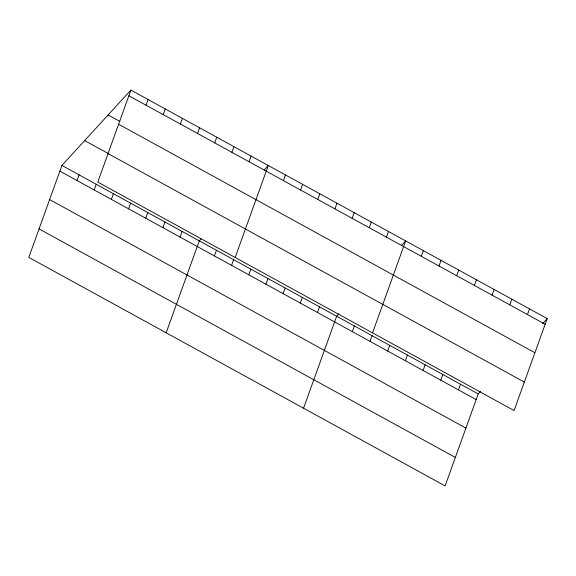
<?xml version="1.0" encoding="UTF-8"?>
<svg xmlns="http://www.w3.org/2000/svg" width="576" height="576" viewBox="0 0 576 576"><rect width="100%" height="100%" fill="white"/><g stroke="black" fill="none" stroke-linecap="round" stroke-linejoin="round"><path stroke-width="0.86" d="M130.896 90.094L97.79 182.059L514.094 410.566L547.2 318.607L130.896 90.094L61.906 165.434L28.8 257.393L445.104 485.906L478.21 393.941L480.542 391.392M77.04 180.526L79.078 174.859M94.212 189.95L96.25 184.284M111.384 199.375L113.422 193.709M146.03 105.192L148.075 99.526M128.556 208.807L130.594 203.134M163.202 114.617L165.247 108.95M145.728 218.232L147.773 212.558M180.374 124.042L182.419 118.375M162.9 227.657L164.945 221.99M197.546 133.474L199.591 127.8M180.072 237.082L182.117 231.415M214.718 142.898L216.763 137.225M166.176 332.798L199.289 240.84L201.038 238.925M231.89 152.323L233.935 146.657M214.416 255.938L216.461 250.265M249.062 161.748L251.107 156.082M231.588 265.363L233.633 259.69M235.174 257.465L268.279 165.506L264.19 169.97M248.76 274.788L250.805 269.122M283.414 180.598L285.451 174.931M265.932 284.213L267.977 278.546M300.586 190.03L302.623 184.356M283.111 293.638L285.149 287.971M317.758 199.454L319.795 193.781M300.283 303.062L302.321 297.396M334.93 208.879L336.967 203.213M317.455 312.494L319.493 306.821M352.102 218.304L354.139 212.638M303.559 408.211L336.665 316.253L338.998 313.697M369.274 227.729L371.311 222.062M352.318 331.632L354.355 325.958M386.446 237.161L388.483 231.487M372.55 332.878L405.655 240.912L401.573 245.376M370.008 341.345L372.053 335.671M421.308 256.298L423.353 250.625M387.706 351.05L389.743 345.384M439.006 266.004L441.043 260.338M405.396 360.763L407.434 355.097M456.696 275.717L458.734 270.05M423.086 370.476L425.131 364.81M474.386 285.43L476.431 279.763M440.784 380.189L442.822 374.522M492.084 295.142L494.122 289.476M458.474 389.902L460.512 384.235M509.774 304.855L511.812 299.189M527.465 314.568L529.51 308.894M542.527 323.712L547.2 318.607M128.858 95.767L545.162 324.281M108.13 114.955L119.844 121.385M118.606 124.243L534.91 352.757M84.672 140.573L108.871 153.85M108.043 153.583L524.347 382.09M61.906 165.434L478.21 393.941M59.868 171.101L476.165 399.614M49.615 199.577L465.912 428.09M39.053 228.917L455.35 457.43"/></g></svg>
